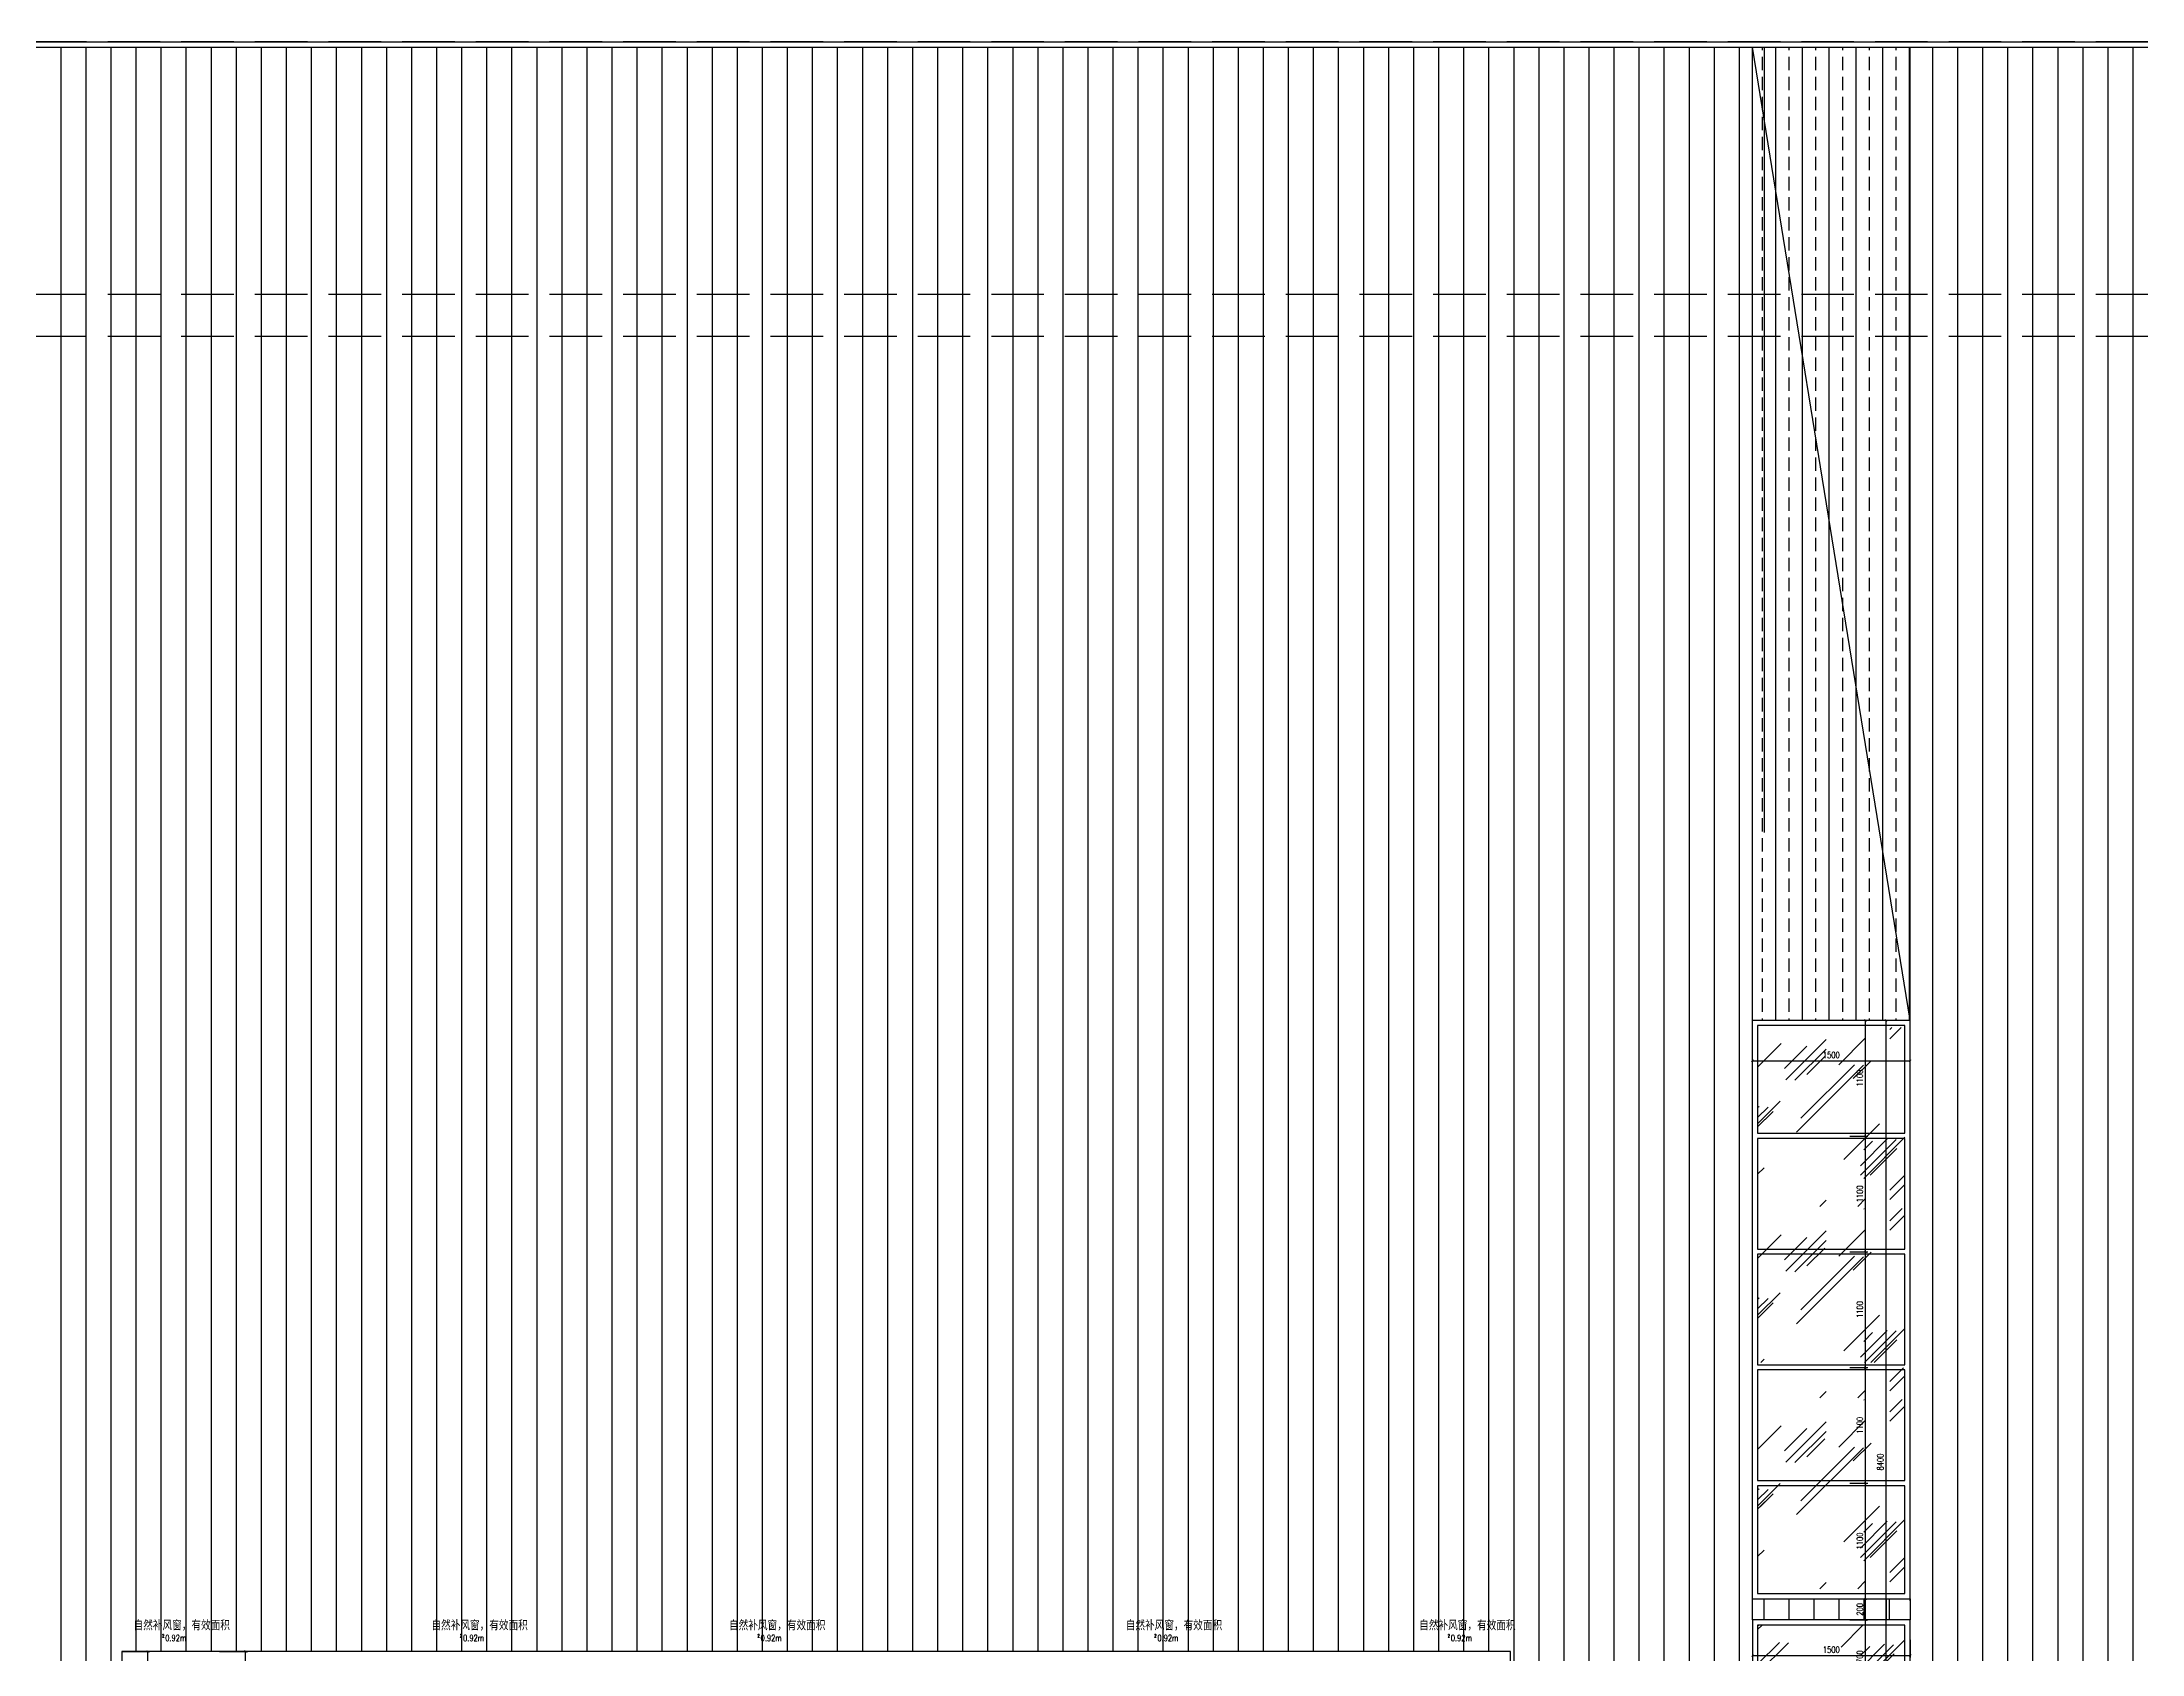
# Model space of a CAD drawing. Extents: x -2377130 to 293730, y -2 to 754590.
# Drawn here: x -876018 to -856056, y 519612 to 534937 of the extents above; entities that cross this region are included whole.
import ezdxf

# ---------------------------------------------------------------- set-up
doc = ezdxf.new("R2010")
doc.units = 0
doc.header["$LTSCALE"] = 1000
doc.header["$MEASUREMENT"] = 0
doc.linetypes.add('__DASH', pattern=[0.35, 0.25, -0.1])
doc.linetypes.add('DOTE', pattern=[2.42, 2, -0.2, 0.02, -0.2])
doc.layers.get('Defpoints').update_dxf_attribs({"color": 210})
for name, color, linetype in [('A-AXIS-DOTE', 14, 'DOTE'), ('A-HATCH-2', 251, 'Continuous'), ('A-LIN-V', 9, 'Continuous'), ('A-WINDOW', 140, 'Continuous'), ('A-门窗表显示尺寸', 160, 'Continuous'), ('AS-WALL', 40, 'Continuous'), ('SPACE', 7, 'Continuous')]:
    doc.layers.add(name, color=color, linetype=linetype)
doc.layers.add('A-WALL-HATCH', color=8, linetype='Continuous', lineweight=13)
doc.styles.add('_TCH_DIM_T3', font='SIMPLEX', dxfattribs={"width": 0.705882, "bigfont": 'GBCBIG'})
doc.styles.add('_TCH_SPACE', font='SIMPLEX', dxfattribs={"height": 5, "bigfont": 'GBCBIG'})
doc.styles.add('A-DIM_T3', font='SIMPLEX', dxfattribs={"width": 0.705882, "bigfont": 'GBCBIG'})
doc.dimstyles.new('_TCH_ARCH&&20', dxfattribs={"dimtxt": 59.5, "dimasz": 20, "dimexe": 20, "dimexo": 20, "dimgap": 25.25, "dimtad": 1, "dimdec": 0, "dimzin": 0, "dimdsep": 46, "dimtxsty": '_TCH_DIM_T3', "dimblk": 'ARCHTICK', "dimcen": 0.09, "dimclrt": 7, "dimazin": 2, "dimtfac": 1, "dimtdec": 0, "dimtix": 1, "dimtmove": 2, "dimatfit": 3, "dimfxl": 0, "dimtolj": 1, "dimtzin": 0, "dimarcsym": 0})
doc.dimstyles.new('A-DIM&&20', dxfattribs={"dimtxt": 59.5, "dimasz": 20, "dimexe": 20, "dimexo": 20, "dimgap": 25.25, "dimtad": 1, "dimdec": 0, "dimzin": 0, "dimdsep": 46, "dimtxsty": 'A-DIM_T3', "dimblk": 'ARCHTICK', "dimcen": 0.09, "dimclrt": 7, "dimazin": 2, "dimtfac": 1, "dimtdec": 0, "dimtix": 1, "dimtmove": 2, "dimatfit": 3, "dimfxl": 0, "dimtolj": 1, "dimtzin": 0, "dimarcsym": 0})

# ---------------------------------------------------------------- blocks, each defined once
blk = doc.blocks.new('_ArchTick')
at = {"color": 0, "linetype": 'ByBlock', "const_width": 0.4}
blk.add_lwpolyline([(-0.5, -0.5), (0.5, 0.5)], dxfattribs=at)
blk = doc.blocks.new('*D927')
at = {"layer": 'A-门窗表显示尺寸', "color": 0, "lineweight": -2}
for p, q in [((-875259, 519637), (-874992, 519637)), ((-875012, 517237), (-875012, 519637)), ((-875259, 517237), (-874992, 517237))]:
    blk.add_line(p, q, dxfattribs=at)
at = {"layer": 'Defpoints', "color": 0}
for p in [(-875279, 519637), (-875012, 519637), (-875279, 517237)]:
    blk.add_point(p, dxfattribs=at)
at = {"layer": 'A-门窗表显示尺寸', "color": 0, "lineweight": -2, "xscale": 20, "yscale": 20, "zscale": 20}
for p, rotation in [((-875012, 519637), 90), ((-875012, 517237), 270)]:
    blk.add_blockref('_ArchTick', p, dxfattribs=dict(at, rotation=rotation))
at = {"layer": 'A-门窗表显示尺寸', "color": 7, "insert": (-875067, 518437), "char_height": 59.5, "attachment_point": 5, "rotation": 90, "style": 'A-DIM_T3'}
blk.add_mtext('\\A1;2400', dxfattribs=at)
blk = doc.blocks.new('*D916')
at = {"layer": 'A-门窗表显示尺寸', "color": 0, "lineweight": -2}
for p, q in [((-874329, 519637), (-874062, 519637)), ((-874082, 518437), (-874082, 519637)), ((-874329, 518437), (-874062, 518437))]:
    blk.add_line(p, q, dxfattribs=at)
at = {"layer": 'Defpoints', "color": 0}
for p in [(-874349, 519637), (-874082, 519637), (-874349, 518437)]:
    blk.add_point(p, dxfattribs=at)
at = {"layer": 'A-门窗表显示尺寸', "color": 0, "lineweight": -2, "xscale": 20, "yscale": 20, "zscale": 20}
for p, rotation in [((-874082, 519637), 90), ((-874082, 518437), 270)]:
    blk.add_blockref('_ArchTick', p, dxfattribs=dict(at, rotation=rotation))
at = {"layer": 'A-门窗表显示尺寸', "color": 7, "insert": (-874137, 519037), "char_height": 59.5, "attachment_point": 5, "rotation": 90, "style": 'A-DIM_T3'}
blk.add_mtext('\\A1;1200', dxfattribs=at)
blk = doc.blocks.new('*D1015')
at = {"layer": 'A-门窗表显示尺寸', "color": 0, "lineweight": -2}
for p, q in [((-858833, 520137), (-858663, 520137)), ((-858683, 519937), (-858683, 520137)), ((-858833, 519937), (-858663, 519937))]:
    blk.add_line(p, q, dxfattribs=at)
at = {"layer": 'Defpoints', "color": 0}
for p in [(-858853, 520137), (-858683, 520137), (-858853, 519937)]:
    blk.add_point(p, dxfattribs=at)
at = {"layer": 'A-门窗表显示尺寸', "color": 0, "lineweight": -2, "xscale": 20, "yscale": 20, "zscale": 20}
for p, rotation in [((-858683, 520137), 90), ((-858683, 519937), 270)]:
    blk.add_blockref('_ArchTick', p, dxfattribs=dict(at, rotation=rotation))
at = {"layer": 'A-门窗表显示尺寸', "color": 7, "insert": (-858738, 520037), "char_height": 59.5, "attachment_point": 5, "rotation": 90, "style": '_TCH_DIM_T3'}
blk.add_mtext('\\A1;200', dxfattribs=at)
blk = doc.blocks.new('*D1016')
at = {"layer": 'A-门窗表显示尺寸', "color": 0, "lineweight": -2}
for p, q in [((-858833, 521237), (-858663, 521237)), ((-858683, 520137), (-858683, 521237)), ((-858833, 520137), (-858663, 520137))]:
    blk.add_line(p, q, dxfattribs=at)
at = {"layer": 'Defpoints', "color": 0}
for p in [(-858853, 521237), (-858683, 521237), (-858853, 520137)]:
    blk.add_point(p, dxfattribs=at)
at = {"layer": 'A-门窗表显示尺寸', "color": 0, "lineweight": -2, "xscale": 20, "yscale": 20, "zscale": 20}
for p, rotation in [((-858683, 521237), 90), ((-858683, 520137), 270)]:
    blk.add_blockref('_ArchTick', p, dxfattribs=dict(at, rotation=rotation))
at = {"layer": 'A-门窗表显示尺寸', "color": 7, "insert": (-858738, 520687), "char_height": 59.5, "attachment_point": 5, "rotation": 90, "style": '_TCH_DIM_T3'}
blk.add_mtext('\\A1;1100', dxfattribs=at)
blk = doc.blocks.new('*D1017')
at = {"layer": 'A-门窗表显示尺寸', "color": 0, "lineweight": -2}
for p, q in [((-858833, 522337), (-858663, 522337)), ((-858683, 521237), (-858683, 522337)), ((-858833, 521237), (-858663, 521237))]:
    blk.add_line(p, q, dxfattribs=at)
at = {"layer": 'Defpoints', "color": 0}
for p in [(-858853, 522337), (-858683, 522337), (-858853, 521237)]:
    blk.add_point(p, dxfattribs=at)
at = {"layer": 'A-门窗表显示尺寸', "color": 0, "lineweight": -2, "xscale": 20, "yscale": 20, "zscale": 20}
for p, rotation in [((-858683, 522337), 90), ((-858683, 521237), 270)]:
    blk.add_blockref('_ArchTick', p, dxfattribs=dict(at, rotation=rotation))
at = {"layer": 'A-门窗表显示尺寸', "color": 7, "insert": (-858738, 521787), "char_height": 59.5, "attachment_point": 5, "rotation": 90, "style": '_TCH_DIM_T3'}
blk.add_mtext('\\A1;1100', dxfattribs=at)
blk = doc.blocks.new('*D1018')
at = {"layer": 'A-门窗表显示尺寸', "color": 0, "lineweight": -2}
for p, q in [((-858833, 523437), (-858663, 523437)), ((-858683, 522337), (-858683, 523437)), ((-858833, 522337), (-858663, 522337))]:
    blk.add_line(p, q, dxfattribs=at)
at = {"layer": 'Defpoints', "color": 0}
for p in [(-858853, 523437), (-858683, 523437), (-858853, 522337)]:
    blk.add_point(p, dxfattribs=at)
at = {"layer": 'A-门窗表显示尺寸', "color": 0, "lineweight": -2, "xscale": 20, "yscale": 20, "zscale": 20}
for p, rotation in [((-858683, 523437), 90), ((-858683, 522337), 270)]:
    blk.add_blockref('_ArchTick', p, dxfattribs=dict(at, rotation=rotation))
at = {"layer": 'A-门窗表显示尺寸', "color": 7, "insert": (-858738, 522887), "char_height": 59.5, "attachment_point": 5, "rotation": 90, "style": '_TCH_DIM_T3'}
blk.add_mtext('\\A1;1100', dxfattribs=at)
blk = doc.blocks.new('*D1019')
at = {"layer": 'A-门窗表显示尺寸', "color": 0, "lineweight": -2}
for p, q in [((-858833, 524537), (-858663, 524537)), ((-858683, 523437), (-858683, 524537)), ((-858833, 523437), (-858663, 523437))]:
    blk.add_line(p, q, dxfattribs=at)
at = {"layer": 'Defpoints', "color": 0}
for p in [(-858853, 524537), (-858683, 524537), (-858853, 523437)]:
    blk.add_point(p, dxfattribs=at)
at = {"layer": 'A-门窗表显示尺寸', "color": 0, "lineweight": -2, "xscale": 20, "yscale": 20, "zscale": 20}
for p, rotation in [((-858683, 524537), 90), ((-858683, 523437), 270)]:
    blk.add_blockref('_ArchTick', p, dxfattribs=dict(at, rotation=rotation))
at = {"layer": 'A-门窗表显示尺寸', "color": 7, "insert": (-858738, 523987), "char_height": 59.5, "attachment_point": 5, "rotation": 90, "style": '_TCH_DIM_T3'}
blk.add_mtext('\\A1;1100', dxfattribs=at)
blk = doc.blocks.new('*D1020')
at = {"layer": 'A-门窗表显示尺寸', "color": 0, "lineweight": -2}
for p, q in [((-858833, 525637), (-858663, 525637)), ((-858683, 524537), (-858683, 525637)), ((-858833, 524537), (-858663, 524537))]:
    blk.add_line(p, q, dxfattribs=at)
at = {"layer": 'Defpoints', "color": 0}
for p in [(-858853, 525637), (-858683, 525637), (-858853, 524537)]:
    blk.add_point(p, dxfattribs=at)
at = {"layer": 'A-门窗表显示尺寸', "color": 0, "lineweight": -2, "xscale": 20, "yscale": 20, "zscale": 20}
for p, rotation in [((-858683, 525637), 90), ((-858683, 524537), 270)]:
    blk.add_blockref('_ArchTick', p, dxfattribs=dict(at, rotation=rotation))
at = {"layer": 'A-门窗表显示尺寸', "color": 7, "insert": (-858738, 525087), "char_height": 59.5, "attachment_point": 5, "rotation": 90, "style": '_TCH_DIM_T3'}
blk.add_mtext('\\A1;1100', dxfattribs=at)
blk = doc.blocks.new('*D1021')
at = {"layer": 'A-门窗表显示尺寸', "color": 0, "lineweight": -2}
for p, q in [((-858813, 525637), (-858469, 525637)), ((-858489, 517237), (-858489, 525637)), ((-858813, 517237), (-858469, 517237))]:
    blk.add_line(p, q, dxfattribs=at)
at = {"layer": 'Defpoints', "color": 0}
for p in [(-858833, 525637), (-858489, 525637), (-858833, 517237)]:
    blk.add_point(p, dxfattribs=at)
at = {"layer": 'A-门窗表显示尺寸', "color": 0, "lineweight": -2, "xscale": 20, "yscale": 20, "zscale": 20}
for p, rotation in [((-858489, 525637), 90), ((-858489, 517237), 270)]:
    blk.add_blockref('_ArchTick', p, dxfattribs=dict(at, rotation=rotation))
at = {"layer": 'A-门窗表显示尺寸', "color": 7, "insert": (-858544, 521437), "char_height": 59.5, "attachment_point": 5, "rotation": 90, "style": '_TCH_DIM_T3'}
blk.add_mtext('\\A1;8400', dxfattribs=at)
blk = doc.blocks.new('*D1022')
at = {"layer": 'A-门窗表显示尺寸', "color": 0, "lineweight": -2}
for p, q in [((-859759, 525103), (-859759, 525272)), ((-859759, 525252), (-858259, 525252)), ((-858259, 525103), (-858259, 525272))]:
    blk.add_line(p, q, dxfattribs=at)
at = {"layer": 'Defpoints', "color": 0}
for p in [(-858259, 525252), (-859759, 525083), (-858259, 525083)]:
    blk.add_point(p, dxfattribs=at)
at = {"layer": 'A-门窗表显示尺寸', "color": 0, "lineweight": -2, "xscale": 20, "yscale": 20, "zscale": 20, "rotation": 180}
blk.add_blockref('_ArchTick', (-859759, 525252), dxfattribs=at)
at = {"layer": 'A-门窗表显示尺寸', "color": 0, "lineweight": -2, "xscale": 20, "yscale": 20, "zscale": 20}
blk.add_blockref('_ArchTick', (-858259, 525252), dxfattribs=at)
at = {"layer": 'A-门窗表显示尺寸', "color": 7, "insert": (-859009, 525307), "char_height": 59.5, "attachment_point": 5, "style": 'A-DIM_T3'}
blk.add_mtext('\\A1;1500', dxfattribs=at)
blk = doc.blocks.new('*D1023')
at = {"layer": 'A-门窗表显示尺寸', "color": 0, "lineweight": -2}
for p, q in [((-858819, 519937), (-858663, 519937)), ((-858683, 519237), (-858683, 519937)), ((-858819, 519237), (-858663, 519237))]:
    blk.add_line(p, q, dxfattribs=at)
at = {"layer": 'Defpoints', "color": 0}
for p in [(-858839, 519937), (-858683, 519937), (-858839, 519237)]:
    blk.add_point(p, dxfattribs=at)
at = {"layer": 'A-门窗表显示尺寸', "color": 0, "lineweight": -2, "xscale": 20, "yscale": 20, "zscale": 20}
for p, rotation in [((-858683, 519937), 90), ((-858683, 519237), 270)]:
    blk.add_blockref('_ArchTick', p, dxfattribs=dict(at, rotation=rotation))
at = {"layer": 'A-门窗表显示尺寸', "color": 7, "insert": (-858738, 519587), "char_height": 59.5, "attachment_point": 5, "rotation": 90, "style": 'A-DIM_T3'}
blk.add_mtext('\\A1;700', dxfattribs=at)
blk = doc.blocks.new('*D1026')
at = {"layer": 'A-门窗表显示尺寸', "color": 0, "lineweight": -2}
for p, q in [((-859759, 519747), (-859759, 519578)), ((-858259, 519747), (-858259, 519578)), ((-859759, 519598), (-858259, 519598))]:
    blk.add_line(p, q, dxfattribs=at)
at = {"layer": 'Defpoints', "color": 0}
for p in [(-859759, 519767), (-858259, 519767), (-858259, 519598)]:
    blk.add_point(p, dxfattribs=at)
at = {"layer": 'A-门窗表显示尺寸', "color": 0, "lineweight": -2, "xscale": 20, "yscale": 20, "zscale": 20, "rotation": 180}
blk.add_blockref('_ArchTick', (-859759, 519598), dxfattribs=at)
at = {"layer": 'A-门窗表显示尺寸', "color": 0, "lineweight": -2, "xscale": 20, "yscale": 20, "zscale": 20}
blk.add_blockref('_ArchTick', (-858259, 519598), dxfattribs=at)
at = {"layer": 'A-门窗表显示尺寸', "color": 7, "insert": (-859009, 519653), "char_height": 59.5, "attachment_point": 5, "style": 'A-DIM_T3'}
blk.add_mtext('\\A1;1500', dxfattribs=at)

msp = doc.modelspace()

# ---------------------------------------------------------------- hatches: boundary and pattern name
at = {"layer": 'A-HATCH-2'}
h = msp.add_hatch(dxfattribs=at)
h.set_pattern_fill('ANSI31', color=8, scale=150, angle=45)
h.set_pattern_definition([(90, (880331.07, -100), (-238.125, 0), [])])
h.paths.add_polyline_path([(-859759.3, 520137.5), (-858259.3, 520137.5), (-858259.3, 519937.5), (-859759.3, 519937.5)])
at = {"layer": 'A-WALL-HATCH'}
h = msp.add_hatch(dxfattribs=at)
h.set_pattern_fill('玻璃2', color=8, scale=100)
h.set_pattern_definition([(45, (3894201.1, 40), (0, 1527.35065), [600, -360, 600, -360, 240, -523.28157]), (45, (3894171.1, 70), (0, 1527.35065), [480, -600, 360, -360, 420, -463.28157]), (45, (3894171.1, 160), (0, 1527.35065), [360, -720, 240, -360, 540, -463.28157]), (45, (3894261.1, 70), (0, 1527.35065), [360, -720, 300, -1303.2815]), (45, (3894351.1, 160), (0, 1527.35065), [180, -900, 120, -1483.2815]), (45, (3894201.1, 310), (0, 1527.35065), [120, -900, 120, -480, 300, -763.28157]), (45, (3894741.1, 220), (0, 1527.35065), [600, -900, 720, -475.28157]), (45, (3894741.1, 130), (0, 1527.35065), [840, -600, 900, -355.28157]), (45, (3894891.1, 250), (0, -1697.05627), [600, -840, 480, -763.28157]), (45, (3894801.1, 430), (0, 1527.35065), [300, -1200, 360, -823.28157]), (45, (3894981.1, 340), (0, 1527.35065), [240, -1200, 240, -1003.2815])])
h.paths.add_polyline_path([(-859709.3, 523867.5), (-858309.3, 523867.5), (-858309.3, 525567.5), (-859709.3, 525567.5)])
h = msp.add_hatch(dxfattribs=at)
h.set_pattern_fill('玻璃2', color=8, scale=100)
h.set_pattern_definition([(45, (3894201.1, -1780), (0, 1527.35065), [600, -360, 600, -360, 240, -523.28157]), (45, (3894171.1, -1750), (0, 1527.35065), [480, -600, 360, -360, 420, -463.28157]), (45, (3894171.1, -1660), (0, 1527.35065), [360, -720, 240, -360, 540, -463.28157]), (45, (3894261.1, -1750), (0, 1527.35065), [360, -720, 300, -1303.2815]), (45, (3894351.1, -1660), (0, 1527.35065), [180, -900, 120, -1483.2815]), (45, (3894201.1, -1510), (0, 1527.35065), [120, -900, 120, -480, 300, -763.28157]), (45, (3894741.1, -1600), (0, 1527.35065), [600, -900, 720, -475.28157]), (45, (3894741.1, -1690), (0, 1527.35065), [840, -600, 900, -355.28157]), (45, (3894891.1, -1570), (0, -1697.05627), [600, -840, 480, -763.28157]), (45, (3894801.1, -1390), (0, 1527.35065), [300, -1200, 360, -823.28157]), (45, (3894981.1, -1480), (0, 1527.35065), [240, -1200, 240, -1003.2815])])
h.paths.add_polyline_path([(-858309.3, 522332.5), (-859709.3, 522332.5), (-859709.3, 522047.5), (-858309.3, 522047.5)])
h.paths.add_polyline_path([(-859709.3, 522382.5), (-858309.3, 522382.5), (-858309.3, 523847.5), (-859709.3, 523847.5)])
h = msp.add_hatch(dxfattribs=at)
h.set_pattern_fill('玻璃2', color=8, scale=100)
h.set_pattern_definition([(45, (3894201.1, -3595), (0, 1527.35065), [600, -360, 600, -360, 240, -523.28157]), (45, (3894171.1, -3565), (0, 1527.35065), [480, -600, 360, -360, 420, -463.28157]), (45, (3894171.1, -3475), (0, 1527.35065), [360, -720, 240, -360, 540, -463.28157]), (45, (3894261.1, -3565), (0, 1527.35065), [360, -720, 300, -1303.2815]), (45, (3894351.1, -3475), (0, 1527.35065), [180, -900, 120, -1483.2815]), (45, (3894201.1, -3325), (0, 1527.35065), [120, -900, 120, -480, 300, -763.28157]), (45, (3894741.1, -3415), (0, 1527.35065), [600, -900, 720, -475.28157]), (45, (3894741.1, -3505), (0, 1527.35065), [840, -600, 900, -355.28157]), (45, (3894891.1, -3385), (0, -1697.05627), [600, -840, 480, -763.28157]), (45, (3894801.1, -3205), (0, 1527.35065), [300, -1200, 360, -823.28157]), (45, (3894981.1, -3295), (0, 1527.35065), [240, -1200, 240, -1003.2815])])
h.paths.add_polyline_path([(-859709.3, 520232.5), (-858309.3, 520232.5), (-858309.3, 522032.5), (-859709.3, 522032.5)])
h = msp.add_hatch(dxfattribs=at)
h.set_pattern_fill('玻璃2', color=8, scale=100, angle=180)
h.set_pattern_definition([(45, (4047861.3, -5340), (0, 1527.35065), [600, -360, 600, -360, 240, -523.28157]), (45, (4047831.3, -5310), (0, 1527.35065), [480, -600, 360, -360, 420, -463.28157]), (45, (4047831.3, -5220), (0, 1527.35065), [360, -720, 240, -360, 540, -463.28157]), (45, (4047921.3, -5310), (0, 1527.35065), [360, -720, 300, -1303.2815]), (45, (4048011.3, -5220), (0, 1527.35065), [180, -900, 120, -1483.2815]), (45, (4047861.3, -5070), (0, 1527.35065), [120, -900, 120, -480, 300, -763.28157]), (45, (4048401.3, -5160), (0, 1527.35065), [600, -900, 720, -475.28157]), (45, (4048401.3, -5250), (0, 1527.35065), [840, -600, 900, -355.28157]), (45, (4048551.3, -5130), (0, -1697.05627), [600, -840, 480, -763.28157]), (45, (4048461.3, -4950), (0, 1527.35065), [300, -1200, 360, -823.28157]), (45, (4048641.3, -5040), (0, 1527.35065), [240, -1200, 240, -1003.2815])])
h.paths.add_polyline_path([(-859709.3, 519237.5), (-858309.3, 519237.5), (-858309.3, 519887.5), (-859709.3, 519887.5)])

# ---------------------------------------------------------------- linework, layer by layer
at = {"layer": 'A-AXIS-DOTE', "color": 8, "linetype": '__DASH', "ltscale": 2}
for p, q in [((-738393.5, 534937.5), (-910418.5, 534937.5)), ((-738393.5, 532537.5), (-910418.5, 532537.5)), ((-738393.5, 532137.5), (-910418.5, 532137.5))]:
    msp.add_line(p, q, dxfattribs=at)
at = {"layer": 'A-HATCH-2', "color": 8, "linetype": 'Continuous'}
for p, q in [((-875836.4, 517237.5), (-875836.4, 534887.5)), ((-875598.3, 517237.5), (-875598.3, 534887.5)), ((-875360.2, 517237.5), (-875360.2, 534887.5)), ((-875122.1, 519637.5), (-875122.1, 534887.5)), ((-874883.9, 519637.5), (-874883.9, 534887.5)), ((-874645.8, 519637.5), (-874645.8, 534887.5)), ((-874407.7, 519637.5), (-874407.7, 534887.5)), ((-874169.6, 519637.5), (-874169.6, 534887.5)), ((-873931.4, 519637.5), (-873931.4, 534887.5)), ((-873693.3, 519637.5), (-873693.3, 534887.5)), ((-873455.2, 519637.5), (-873455.2, 534887.5)), ((-873217.1, 519637.5), (-873217.1, 534887.5)), ((-872978.9, 519637.5), (-872978.9, 534887.5)), ((-872740.8, 519637.5), (-872740.8, 534887.5)), ((-872502.7, 519637.5), (-872502.7, 534887.5)), ((-872264.6, 519637.5), (-872264.6, 534887.5)), ((-872026.4, 519637.5), (-872026.4, 534887.5)), ((-871788.3, 519637.5), (-871788.3, 534887.5)), ((-871550.2, 519637.5), (-871550.2, 534887.5)), ((-871312.1, 519637.5), (-871312.1, 534887.5)), ((-871073.9, 519637.5), (-871073.9, 534887.5)), ((-870835.8, 519637.5), (-870835.8, 534887.5)), ((-870597.7, 519637.5), (-870597.7, 534887.5)), ((-870359.6, 519637.5), (-870359.6, 534887.5)), ((-870121.4, 519637.5), (-870121.4, 534887.5)), ((-869883.3, 519637.5), (-869883.3, 534887.5)), ((-869645.2, 519637.5), (-869645.2, 534887.5)), ((-869407.1, 519637.5), (-869407.1, 534887.5)), ((-869168.9, 519637.5), (-869168.9, 534887.5)), ((-868930.8, 519637.5), (-868930.8, 534887.5)), ((-868692.7, 519637.5), (-868692.7, 534887.5)), ((-868454.6, 519637.5), (-868454.6, 534887.5)), ((-868216.4, 519637.5), (-868216.4, 534887.5)), ((-867978.3, 519637.5), (-867978.3, 534887.5)), ((-867740.2, 519637.5), (-867740.2, 534887.5)), ((-867502.1, 519637.5), (-867502.1, 534887.5)), ((-867263.9, 519637.5), (-867263.9, 534887.5)), ((-867025.8, 519637.5), (-867025.8, 534887.5)), ((-866787.7, 519637.5), (-866787.7, 534887.5)), ((-866549.6, 519637.5), (-866549.6, 534887.5)), ((-866311.4, 519637.5), (-866311.4, 534887.5)), ((-866073.3, 519637.5), (-866073.3, 534887.5)), ((-865835.2, 519637.5), (-865835.2, 534887.5)), ((-865597.1, 519637.5), (-865597.1, 534887.5)), ((-865358.9, 519637.5), (-865358.9, 534887.5)), ((-865120.8, 519637.5), (-865120.8, 534887.5)), ((-864882.7, 519637.5), (-864882.7, 534887.5)), ((-864644.6, 519637.5), (-864644.6, 534887.5)), ((-864406.4, 519637.5), (-864406.4, 534887.5)), ((-864168.3, 519637.5), (-864168.3, 534887.5)), ((-863930.2, 519637.5), (-863930.2, 534887.5)), ((-863692.1, 519637.5), (-863692.1, 534887.5)), ((-863453.9, 519637.5), (-863453.9, 534887.5)), ((-863215.8, 519637.5), (-863215.8, 534887.5)), ((-862977.7, 519637.5), (-862977.7, 534887.5)), ((-862739.6, 519637.5), (-862739.6, 534887.5)), ((-862501.4, 519637.5), (-862501.4, 534887.5)), ((-862263.3, 519637.5), (-862263.3, 534887.5)), ((-862025.2, 517237.5), (-862025.2, 534887.5)), ((-861787.1, 517237.5), (-861787.1, 534887.5)), ((-861548.9, 517237.5), (-861548.9, 534887.5)), ((-861310.8, 517237.5), (-861310.8, 534887.5)), ((-861072.7, 517237.5), (-861072.7, 534887.5)), ((-860834.6, 517237.5), (-860834.6, 534887.5)), ((-860596.4, 517237.5), (-860596.4, 534887.5)), ((-860358.3, 517237.5), (-860358.3, 534887.5)), ((-860120.2, 517237.5), (-860120.2, 534887.5)), ((-859882.1, 517237.5), (-859882.1, 534887.5)), ((-859663, 534860.5), (-859663, 534887.5)), ((-859663, 534670), (-859663, 534797)), ((-859643.9, 527421.6), (-859643.9, 534887.5)), ((-859536, 525637.5), (-859536, 534887.5)), ((-859409, 534860.5), (-859409, 534887.5)), ((-859409, 534670), (-859409, 534797)), ((-859282, 525637.5), (-859282, 534887.5)), ((-859155, 534860.5), (-859155, 534887.5)), ((-859155, 534670), (-859155, 534797)), ((-859028, 525637.5), (-859028, 534887.5)), ((-858901, 534860.5), (-858901, 534887.5)), ((-858901, 534670), (-858901, 534797)), ((-858774, 525637.5), (-858774, 534887.5)), ((-858647, 534860.5), (-858647, 534887.5)), ((-858647, 534670), (-858647, 534797)), ((-858520, 525637.5), (-858520, 534887.5)), ((-858393, 534860.5), (-858393, 534887.5)), ((-858393, 534670), (-858393, 534797)), ((-858266, 525637.5), (-858266, 534887.5)), ((-858044.5, 517237.5), (-858044.5, 534887.5)), ((-857806.3, 517237.5), (-857806.3, 534887.5)), ((-857568.2, 517237.5), (-857568.2, 534887.5)), ((-857330.1, 517237.5), (-857330.1, 534887.5)), ((-857092, 517237.5), (-857092, 534887.5)), ((-856853.8, 517237.5), (-856853.8, 534887.5)), ((-856615.7, 517237.5), (-856615.7, 534887.5)), ((-856377.6, 517237.5), (-856377.6, 534887.5)), ((-856139.5, 517237.5), (-856139.5, 534887.5)), ((-859663, 534479.5), (-859663, 534606.5)), ((-859409, 534479.5), (-859409, 534606.5)), ((-859155, 534479.5), (-859155, 534606.5)), ((-858901, 534479.5), (-858901, 534606.5)), ((-858647, 534479.5), (-858647, 534606.5)), ((-858393, 534479.5), (-858393, 534606.5)), ((-859663, 534289), (-859663, 534416)), ((-859409, 534289), (-859409, 534416)), ((-859155, 534289), (-859155, 534416)), ((-858901, 534289), (-858901, 534416)), ((-858647, 534289), (-858647, 534416)), ((-858393, 534289), (-858393, 534416)), ((-859663, 534098.5), (-859663, 534225.5)), ((-859409, 534098.5), (-859409, 534225.5)), ((-859155, 534098.5), (-859155, 534225.5)), ((-858901, 534098.5), (-858901, 534225.5)), ((-858647, 534098.5), (-858647, 534225.5)), ((-858393, 534098.5), (-858393, 534225.5)), ((-859663, 533908), (-859663, 534035)), ((-859409, 533908), (-859409, 534035)), ((-859155, 533908), (-859155, 534035)), ((-858901, 533908), (-858901, 534035)), ((-858647, 533908), (-858647, 534035)), ((-858393, 533908), (-858393, 534035)), ((-859663, 533717.5), (-859663, 533844.5)), ((-859409, 533717.5), (-859409, 533844.5)), ((-859155, 533717.5), (-859155, 533844.5)), ((-858901, 533717.5), (-858901, 533844.5)), ((-858647, 533717.5), (-858647, 533844.5)), ((-858393, 533717.5), (-858393, 533844.5)), ((-859663, 533527), (-859663, 533654)), ((-859409, 533527), (-859409, 533654)), ((-859155, 533527), (-859155, 533654)), ((-858901, 533527), (-858901, 533654)), ((-858647, 533527), (-858647, 533654)), ((-858393, 533527), (-858393, 533654)), ((-859663, 533336.5), (-859663, 533463.5)), ((-859409, 533336.5), (-859409, 533463.5)), ((-859155, 533336.5), (-859155, 533463.5)), ((-858901, 533336.5), (-858901, 533463.5)), ((-858647, 533336.5), (-858647, 533463.5)), ((-858393, 533336.5), (-858393, 533463.5)), ((-859663, 533146), (-859663, 533273)), ((-859409, 533146), (-859409, 533273)), ((-859155, 533146), (-859155, 533273)), ((-858901, 533146), (-858901, 533273)), ((-858647, 533146), (-858647, 533273)), ((-858393, 533146), (-858393, 533273)), ((-859663, 532955.5), (-859663, 533082.5)), ((-859409, 532955.5), (-859409, 533082.5)), ((-859155, 532955.5), (-859155, 533082.5)), ((-858901, 532955.5), (-858901, 533082.5)), ((-858647, 532955.5), (-858647, 533082.5)), ((-858393, 532955.5), (-858393, 533082.5)), ((-859663, 532765), (-859663, 532892)), ((-859409, 532765), (-859409, 532892)), ((-859155, 532765), (-859155, 532892)), ((-858901, 532765), (-858901, 532892)), ((-858647, 532765), (-858647, 532892)), ((-858393, 532765), (-858393, 532892)), ((-859663, 532574.5), (-859663, 532701.5)), ((-859409, 532574.5), (-859409, 532701.5)), ((-859155, 532574.5), (-859155, 532701.5)), ((-858901, 532574.5), (-858901, 532701.5)), ((-858647, 532574.5), (-858647, 532701.5)), ((-858393, 532574.5), (-858393, 532701.5)), ((-859663, 532384), (-859663, 532511)), ((-859409, 532384), (-859409, 532511)), ((-859155, 532384), (-859155, 532511)), ((-858901, 532384), (-858901, 532511)), ((-858647, 532384), (-858647, 532511)), ((-858393, 532384), (-858393, 532511)), ((-859663, 532193.5), (-859663, 532320.5)), ((-859409, 532193.5), (-859409, 532320.5)), ((-859155, 532193.5), (-859155, 532320.5)), ((-858901, 532193.5), (-858901, 532320.5)), ((-858647, 532193.5), (-858647, 532320.5)), ((-858393, 532193.5), (-858393, 532320.5)), ((-859663, 532003), (-859663, 532130)), ((-859409, 532003), (-859409, 532130)), ((-859155, 532003), (-859155, 532130)), ((-858901, 532003), (-858901, 532130)), ((-858647, 532003), (-858647, 532130)), ((-858393, 532003), (-858393, 532130)), ((-859663, 531812.5), (-859663, 531939.5)), ((-859409, 531812.5), (-859409, 531939.5)), ((-859155, 531812.5), (-859155, 531939.5)), ((-858901, 531812.5), (-858901, 531939.5)), ((-858647, 531812.5), (-858647, 531939.5)), ((-858393, 531812.5), (-858393, 531939.5)), ((-859663, 531622), (-859663, 531749)), ((-859409, 531622), (-859409, 531749)), ((-859155, 531622), (-859155, 531749)), ((-858901, 531622), (-858901, 531749)), ((-858647, 531622), (-858647, 531749)), ((-858393, 531622), (-858393, 531749)), ((-859663, 531431.5), (-859663, 531558.5)), ((-859409, 531431.5), (-859409, 531558.5)), ((-859155, 531431.5), (-859155, 531558.5)), ((-858901, 531431.5), (-858901, 531558.5)), ((-858647, 531431.5), (-858647, 531558.5)), ((-858393, 531431.5), (-858393, 531558.5)), ((-859663, 531241), (-859663, 531368)), ((-859409, 531241), (-859409, 531368)), ((-859155, 531241), (-859155, 531368)), ((-858901, 531241), (-858901, 531368)), ((-858647, 531241), (-858647, 531368)), ((-858393, 531241), (-858393, 531368)), ((-859663, 531050.5), (-859663, 531177.5)), ((-859409, 531050.5), (-859409, 531177.5)), ((-859155, 531050.5), (-859155, 531177.5)), ((-858901, 531050.5), (-858901, 531177.5)), ((-858647, 531050.5), (-858647, 531177.5)), ((-858393, 531050.5), (-858393, 531177.5)), ((-859663, 530860), (-859663, 530987)), ((-859663, 530669.5), (-859663, 530796.5)), ((-859409, 530860), (-859409, 530987)), ((-859409, 530669.5), (-859409, 530796.5)), ((-859155, 530860), (-859155, 530987)), ((-859155, 530669.5), (-859155, 530796.5)), ((-858901, 530860), (-858901, 530987)), ((-858901, 530669.5), (-858901, 530796.5)), ((-858647, 530860), (-858647, 530987)), ((-858647, 530669.5), (-858647, 530796.5)), ((-858393, 530860), (-858393, 530987)), ((-858393, 530669.5), (-858393, 530796.5)), ((-859663, 530479), (-859663, 530606)), ((-859409, 530479), (-859409, 530606)), ((-859155, 530479), (-859155, 530606)), ((-858901, 530479), (-858901, 530606)), ((-858647, 530479), (-858647, 530606)), ((-858393, 530479), (-858393, 530606)), ((-859663, 530288.5), (-859663, 530415.5)), ((-859409, 530288.5), (-859409, 530415.5)), ((-859155, 530288.5), (-859155, 530415.5)), ((-858901, 530288.5), (-858901, 530415.5)), ((-858647, 530288.5), (-858647, 530415.5)), ((-858393, 530288.5), (-858393, 530415.5)), ((-859663, 530098), (-859663, 530225)), ((-859409, 530098), (-859409, 530225)), ((-859155, 530098), (-859155, 530225)), ((-858901, 530098), (-858901, 530225)), ((-858647, 530098), (-858647, 530225)), ((-858393, 530098), (-858393, 530225)), ((-859663, 529907.5), (-859663, 530034.5)), ((-859409, 529907.5), (-859409, 530034.5)), ((-859155, 529907.5), (-859155, 530034.5)), ((-858901, 529907.5), (-858901, 530034.5)), ((-858647, 529907.5), (-858647, 530034.5)), ((-858393, 529907.5), (-858393, 530034.5)), ((-859663, 529717), (-859663, 529844)), ((-859409, 529717), (-859409, 529844)), ((-859155, 529717), (-859155, 529844)), ((-858901, 529717), (-858901, 529844)), ((-858647, 529717), (-858647, 529844)), ((-858393, 529717), (-858393, 529844)), ((-859663, 529526.5), (-859663, 529653.5)), ((-859409, 529526.5), (-859409, 529653.5)), ((-859155, 529526.5), (-859155, 529653.5)), ((-858901, 529526.5), (-858901, 529653.5)), ((-858647, 529526.5), (-858647, 529653.5)), ((-858393, 529526.5), (-858393, 529653.5)), ((-859663, 529336), (-859663, 529463)), ((-859409, 529336), (-859409, 529463)), ((-859155, 529336), (-859155, 529463)), ((-858901, 529336), (-858901, 529463)), ((-858647, 529336), (-858647, 529463)), ((-858393, 529336), (-858393, 529463)), ((-859663, 529145.5), (-859663, 529272.5)), ((-859409, 529145.5), (-859409, 529272.5)), ((-859155, 529145.5), (-859155, 529272.5)), ((-858901, 529145.5), (-858901, 529272.5)), ((-858647, 529145.5), (-858647, 529272.5)), ((-858393, 529145.5), (-858393, 529272.5)), ((-859663, 528955), (-859663, 529082)), ((-859409, 528955), (-859409, 529082)), ((-859155, 528955), (-859155, 529082)), ((-858901, 528955), (-858901, 529082)), ((-858647, 528955), (-858647, 529082)), ((-858393, 528955), (-858393, 529082)), ((-859663, 528764.5), (-859663, 528891.5)), ((-859409, 528764.5), (-859409, 528891.5)), ((-859155, 528764.5), (-859155, 528891.5)), ((-858901, 528764.5), (-858901, 528891.5)), ((-858647, 528764.5), (-858647, 528891.5)), ((-858393, 528764.5), (-858393, 528891.5)), ((-859663, 528574), (-859663, 528701)), ((-859409, 528574), (-859409, 528701)), ((-859155, 528574), (-859155, 528701)), ((-858901, 528574), (-858901, 528701)), ((-858647, 528574), (-858647, 528701)), ((-858393, 528574), (-858393, 528701)), ((-859663, 528383.5), (-859663, 528510.5)), ((-859409, 528383.5), (-859409, 528510.5)), ((-859155, 528383.5), (-859155, 528510.5)), ((-858901, 528383.5), (-858901, 528510.5)), ((-858647, 528383.5), (-858647, 528510.5)), ((-858393, 528383.5), (-858393, 528510.5)), ((-859663, 528193), (-859663, 528320)), ((-859409, 528193), (-859409, 528320)), ((-859155, 528193), (-859155, 528320)), ((-858901, 528193), (-858901, 528320)), ((-858647, 528193), (-858647, 528320)), ((-858393, 528193), (-858393, 528320)), ((-859663, 528002.5), (-859663, 528129.5)), ((-859409, 528002.5), (-859409, 528129.5)), ((-859155, 528002.5), (-859155, 528129.5)), ((-858901, 528002.5), (-858901, 528129.5)), ((-858647, 528002.5), (-858647, 528129.5)), ((-858393, 528002.5), (-858393, 528129.5)), ((-859663, 527812), (-859663, 527939)), ((-859409, 527812), (-859409, 527939)), ((-859155, 527812), (-859155, 527939)), ((-858901, 527812), (-858901, 527939)), ((-858647, 527812), (-858647, 527939)), ((-858393, 527812), (-858393, 527939)), ((-859663, 527621.5), (-859663, 527748.5)), ((-859409, 527621.5), (-859409, 527748.5)), ((-859155, 527621.5), (-859155, 527748.5)), ((-858901, 527621.5), (-858901, 527748.5)), ((-858647, 527621.5), (-858647, 527748.5)), ((-858393, 527621.5), (-858393, 527748.5)), ((-859663, 527431), (-859663, 527558)), ((-859409, 527431), (-859409, 527558)), ((-859155, 527431), (-859155, 527558)), ((-858901, 527431), (-858901, 527558)), ((-858647, 527431), (-858647, 527558)), ((-858393, 527431), (-858393, 527558)), ((-859663, 527240.5), (-859663, 527367.5)), ((-859409, 527240.5), (-859409, 527367.5)), ((-859155, 527240.5), (-859155, 527367.5)), ((-858901, 527240.5), (-858901, 527367.5)), ((-858647, 527240.5), (-858647, 527367.5)), ((-858393, 527240.5), (-858393, 527367.5)), ((-859663, 527050), (-859663, 527177)), ((-859409, 527050), (-859409, 527177)), ((-859155, 527050), (-859155, 527177)), ((-858901, 527050), (-858901, 527177)), ((-858647, 527050), (-858647, 527177)), ((-858393, 527050), (-858393, 527177)), ((-859663, 526859.5), (-859663, 526986.5)), ((-859663, 526669), (-859663, 526796)), ((-859409, 526859.5), (-859409, 526986.5)), ((-859409, 526669), (-859409, 526796)), ((-859155, 526859.5), (-859155, 526986.5)), ((-859155, 526669), (-859155, 526796)), ((-858901, 526859.5), (-858901, 526986.5)), ((-858901, 526669), (-858901, 526796)), ((-858647, 526859.5), (-858647, 526986.5)), ((-858647, 526669), (-858647, 526796)), ((-858393, 526859.5), (-858393, 526986.5)), ((-858393, 526669), (-858393, 526796)), ((-859663, 526478.5), (-859663, 526605.5)), ((-859409, 526478.5), (-859409, 526605.5)), ((-859155, 526478.5), (-859155, 526605.5)), ((-858901, 526478.5), (-858901, 526605.5)), ((-858647, 526478.5), (-858647, 526605.5)), ((-858393, 526478.5), (-858393, 526605.5)), ((-859663, 526288), (-859663, 526415)), ((-859409, 526288), (-859409, 526415)), ((-859155, 526288), (-859155, 526415)), ((-858901, 526288), (-858901, 526415)), ((-858647, 526288), (-858647, 526415)), ((-858393, 526288), (-858393, 526415)), ((-859663, 526097.5), (-859663, 526224.5)), ((-859409, 526097.5), (-859409, 526224.5)), ((-859155, 526097.5), (-859155, 526224.5)), ((-858901, 526097.5), (-858901, 526224.5)), ((-858647, 526097.5), (-858647, 526224.5)), ((-858393, 526097.5), (-858393, 526224.5)), ((-859663, 525907), (-859663, 526034)), ((-859409, 525907), (-859409, 526034)), ((-859155, 525907), (-859155, 526034)), ((-858901, 525907), (-858901, 526034)), ((-858647, 525907), (-858647, 526034)), ((-858393, 525907), (-858393, 526034)), ((-859663, 525716.5), (-859663, 525843.5)), ((-859409, 525716.5), (-859409, 525843.5)), ((-859155, 525716.5), (-859155, 525843.5)), ((-858901, 525716.5), (-858901, 525843.5)), ((-858647, 525716.5), (-858647, 525843.5)), ((-858393, 525716.5), (-858393, 525843.5)), ((-859663, 525637.5), (-859663, 525653)), ((-859409, 525637.5), (-859409, 525653)), ((-859155, 525637.5), (-859155, 525653)), ((-858901, 525637.5), (-858901, 525653)), ((-858647, 525637.5), (-858647, 525653)), ((-858393, 525637.5), (-858393, 525653))]:
    msp.add_line(p, q, dxfattribs=at)
at = {"layer": 'A-LIN-V', "color": 8}
for p, q in [((-903359.3, 534937.5), (-745359.3, 534937.5)), ((-903359.3, 534887.5), (-745359.3, 534887.5)), ((-859759.3, 525637.5), (-859759.3, 534887.5)), ((-858259.3, 525637.5), (-858259.3, 534887.5)), ((-859759.3, 525637.5), (-858259.3, 525637.5)), ((-859759.3, 520137.5), (-858359.3, 520137.5))]:
    msp.add_line(p, q, dxfattribs=at)
at = {"layer": 'A-WALL-HATCH', "color": 8}
msp.add_line((-858483.3, 519937.5), (-858483.3, 520137.5), dxfattribs=at)
at = {"layer": 'A-WINDOW', "color": 8}
for p, q in [((-859759.3, 520117.5), (-859759.3, 525637.5)), ((-859759.3, 525637.5), (-858259.3, 525637.5)), ((-858259.3, 520117.5), (-858259.3, 525637.5)), ((-859759.3, 520137.5), (-858259.3, 520137.5))]:
    msp.add_line(p, q, dxfattribs=at)
for points in [[(-859709.3, 524562.5), (-858309.3, 524562.5), (-858309.3, 525587.5), (-859709.3, 525587.5)], [(-859709.3, 523462.5), (-858309.3, 523462.5), (-858309.3, 524512.5), (-859709.3, 524512.5)], [(-859709.3, 522362.5), (-858309.3, 522362.5), (-858309.3, 523412.5), (-859709.3, 523412.5)], [(-859709.3, 522312.5), (-859709.3, 521262.5), (-858309.3, 521262.5), (-858309.3, 522312.5)], [(-859709.3, 520187.5), (-858309.3, 520187.5), (-858309.3, 521212.5), (-859709.3, 521212.5)], [(-859759.3, 520137.5), (-858259.3, 520137.5), (-858259.3, 519937.5), (-859759.3, 519937.5)], [(-859759.3, 517237.5), (-858259.3, 517237.5), (-858259.3, 519937.5), (-859759.3, 519937.5)], [(-875259.3, 517237.5), (-862059.3, 517237.5), (-862059.3, 519637.5), (-875259.3, 519637.5)]]:
    msp.add_lwpolyline(points, close=True, dxfattribs=at)
msp.add_lwpolyline([(-858309.3, 519287.5), (-858309.3, 519887.5), (-859709.3, 519887.5), (-859709.3, 519287.5)], dxfattribs=at)
at = {"layer": 'AS-WALL', "color": 8}
msp.add_line((-858259.3, 525637.5), (-859759.3, 534887.5), dxfattribs=at)

# ---------------------------------------------------------------- texts
at = {"layer": 'SPACE', "color": 8, "style": '_TCH_SPACE'}
for p in [(-875147.4, 519837.5), (-872316, 519837.5), (-869487.4, 519837.5), (-865716, 519837.5), (-862926.6, 519837.5)]:
    msp.add_text('自然补风窗，有效面积', height=96.45, dxfattribs=at).set_placement(p)
at = {"layer": 'SPACE', "color": 8, "style": '_TCH_SPACE', "width": 0.705882}
for s, height, p in [('2', 29.8, (-874876.7, 519770.1)), ('0.92m', 59.5, (-874846.7, 519735.1)), ('2', 29.8, (-872045.3, 519770.1)), ('0.92m', 59.5, (-872015.3, 519735.1)), ('2', 29.8, (-869216.7, 519770.1)), ('0.92m', 59.5, (-869186.7, 519735.1)), ('2', 29.8, (-865445.3, 519770.1)), ('0.92m', 59.5, (-865415.3, 519735.1)), ('2', 29.8, (-862655.9, 519770.1)), ('0.92m', 59.5, (-862625.9, 519735.1))]:
    msp.add_text(s, height=height, dxfattribs=at).set_placement(p)

# ---------------------------------------------------------------- dimensions: what is measured, and where the dimension line sits
at = {"layer": 'A-门窗表显示尺寸', "color": 8}
for p1, p2, distance, dimstyle, picture, middle in [((-858853.3, 524537.5), (-858853.3, 525637.5), -170, '_TCH_ARCH&&20', '*D1020', (-858738.3, 525087.5)), ((-858833.3, 517237.5), (-858833.3, 525637.5), -344.3, '_TCH_ARCH&&20', '*D1021', (-858543.9, 521437.5)), ((-859759.3, 525082.5), (-858259.3, 525082.5), 169.5, 'A-DIM&&20', '*D1022', (-859009.3, 525307)), ((-858853.3, 523437.5), (-858853.3, 524537.5), -170, '_TCH_ARCH&&20', '*D1019', (-858738.3, 523987.5)), ((-858853.3, 522337.5), (-858853.3, 523437.5), -170, '_TCH_ARCH&&20', '*D1018', (-858738.3, 522887.5)), ((-858853.3, 521237.5), (-858853.3, 522337.5), -170, '_TCH_ARCH&&20', '*D1017', (-858738.3, 521787.5)), ((-858853.3, 520137.5), (-858853.3, 521237.5), -170, '_TCH_ARCH&&20', '*D1016', (-858738.3, 520687.5)), ((-858853.3, 519937.5), (-858853.3, 520137.5), -170, '_TCH_ARCH&&20', '*D1015', (-858738.3, 520037.5)), ((-858839.3, 519237.5), (-858839.3, 519937.5), -156.1, 'A-DIM&&20', '*D1023', (-858738.3, 519587.5)), ((-875279.3, 517237.5), (-875279.3, 519637.5), -267.5, 'A-DIM&&20', '*D927', (-875066.9, 518437.5)), ((-874349.3, 518437.5), (-874349.3, 519637.5), -267.5, 'A-DIM&&20', '*D916', (-874136.9, 519037.5)), ((-859759.3, 519767.5), (-858259.3, 519767.5), -169.5, 'A-DIM&&20', '*D1026', (-859009.3, 519653))]:
    dim = msp.add_aligned_dim(p1=p1, p2=p2, distance=distance, dimstyle=dimstyle, dxfattribs=at)
    dim.commit()
    dim.dimension.update_dxf_attribs({"geometry": picture, "text_midpoint": middle})

doc.saveas('drawing.dxf')
